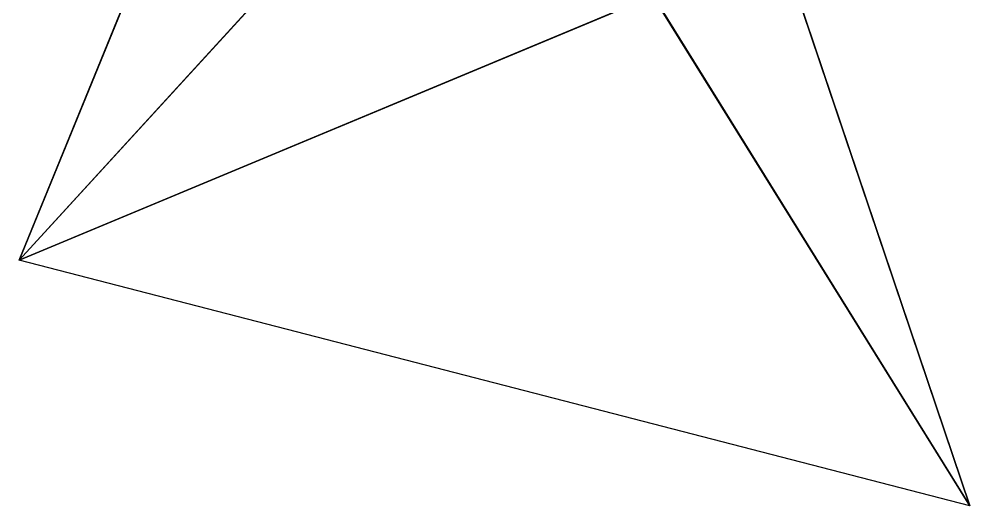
# Model space of a CAD drawing. Header units: metres. Extents: x -1625 to 2532, y -2992 to 3158.
# Drawn here: x -1625 to 2532, y -2992 to -865 of the extents above; entities that cross this region are included whole.
import ezdxf

# ---------------------------------------------------------------- set-up
doc = ezdxf.new("R2010")
doc.units = ezdxf.units.M

msp = doc.modelspace()

# ---------------------------------------------------------------- linework, layer by layer
for p, q in [((-1624.8713, -1918.2601, -4967.998), (453.58978, 3157.6145, -1088.42)), ((453.58978, 3157.6145, -1088.42), (2532.051, -2991.5725, -2821.3728)), ((-239.23059, 1465.6564, -2381.6125), (-1624.8713, -1918.2601, -4967.998)), ((-1624.8713, -1918.2601, -4967.998), (-239.23059, 1465.6564, -2381.6125)), ((2532.051, -2991.5725, -2821.3728), (1146.4102, 1107.8856, -1666.0708)), ((1146.4102, 1107.8856, -1666.0708), (2532.051, -2991.5725, -2821.3728)), ((-1624.8713, -1918.2601, -4967.998), (-239.23059, -405.18756, -3317.0347)), ((-239.23059, -405.18756, -3317.0347), (-1624.8713, -1918.2601, -4967.998)), ((-1624.8713, -1918.2601, -4967.998), (1146.4102, -762.9584, -2601.493)), ((1146.4102, -762.9584, -2601.493), (-1624.8713, -1918.2601, -4967.998)), ((2532.051, -2991.5725, -2821.3728), (1146.4102, -762.9584, -2601.493)), ((1146.4102, -762.9584, -2601.493), (2532.051, -2991.5725, -2821.3728)), ((2532.051, -2991.5725, -2821.3728), (-1624.8713, -1918.2601, -4967.998))]:
    msp.add_line(p, q)
for points in [[(-1624.8713, -1918.2601, -4967.998), (453.58978, 3157.6145, -1088.42), (-239.23059, 1465.6564, -2381.6125), (-239.23048, 1465.6565, -2381.6125)], [(453.58978, 3157.6145, -1088.42), (2532.051, -2991.5725, -2821.3728), (1146.4102, 1107.8856, -1666.0708), (1146.4103, 1107.8857, -1666.0707)], [(-1624.8713, -1918.2601, -4967.998), (-239.23059, 1465.6564, -2381.6125), (-239.23059, -405.18756, -3317.0347), (-239.23048, -405.18747, -3317.0347)], [(1146.4102, 1107.8856, -1666.0708), (2532.051, -2991.5725, -2821.3728), (1146.4102, -762.9584, -2601.493), (1146.4103, -762.95825, -2601.493)], [(1146.4102, -762.9584, -2601.493), (-1624.8713, -1918.2601, -4967.998), (-239.23059, -405.18756, -3317.0347), (-239.23048, -405.18747, -3317.0347)], [(2532.051, -2991.5725, -2821.3728), (-1624.8713, -1918.2601, -4967.998), (1146.4102, -762.9584, -2601.493), (1146.4103, -762.95825, -2601.493)]]:
    msp.add_3dface(points)

doc.saveas('drawing.dxf')
